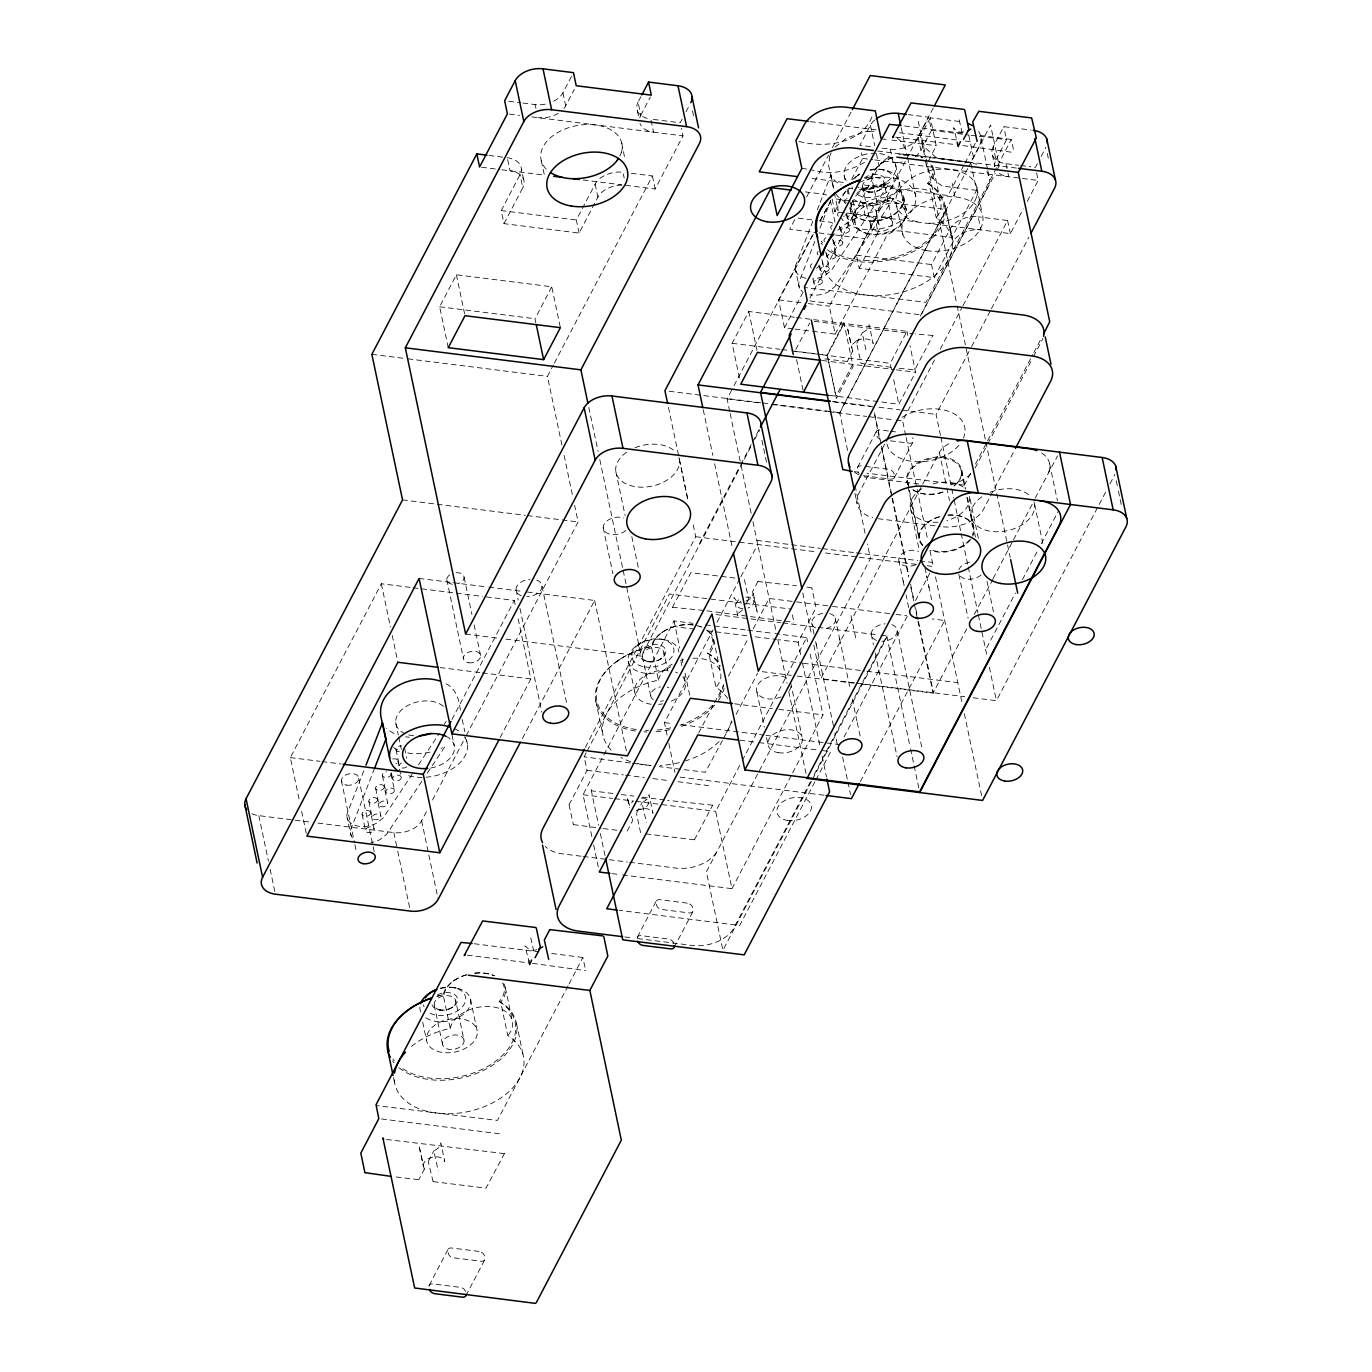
<?xml version="1.0" encoding="UTF-8"?>
<svg xmlns="http://www.w3.org/2000/svg" width="1372" height="1372" viewBox="0 0 1372 1372"><rect width="100%" height="100%" fill="white"/><g stroke="black" fill="none" stroke-linecap="round" stroke-linejoin="round"><path stroke-width="0.75" stroke-dasharray="5 3.75" d="M569.106 804.609L587.045 770.344L584.18 756.744L586.187 752.782M423.279 1165.874C423.039 1157.076 441.372 1152.874 444.768 1161.621L440.806 1142.807L439.229 1147.352L433.792 1151.022L438.217 1170.882M636.128 810.715C641.153 807.645 651.186 807.336 653.003 813.322L649.042 794.508L647.464 799.053L642.027 802.723L646.452 822.6M856.831 340.685C859.558 338.575 871.855 337.135 873.175 343.566L869.213 324.77L867.636 329.297L862.199 332.967L866.624 352.844M569.054 804.85L573.342 824.572M631.463 816.494L631.566 817.935M424.257 1169.133L419.386 1147.404M852.664 351.095L847.793 329.366M829.751 156.168L828.654 165.755L833.816 190.468M363.803 770.772L348.094 811.126A19.723 12.76 -11.9 0 0 354.01 824.898A19.723 12.76 -11.9 0 0 376.597 823.183L383.251 817.815L412.097 774.391M374.556 768.354L351.541 827.47A19.723 12.76 -11.9 0 0 352.45 837.726M812.876 221.201L796.446 263.424A19.723 12.76 -11.9 0 0 806.444 278.413M817.266 209.933L819.461 204.308M820.216 202.336L830.9 174.896A39.514 25.554 -11.9 0 0 841.019 185.049M814.865 241.3L799.893 279.785A19.723 12.76 -11.9 0 0 802.483 291.653M819.976 228.164L830.523 201.067M428.373 1161.364L433.826 1150.919M856.78 343.309L862.233 332.882M757.876 581.505L752.559 591.778L757.207 612.186M424.497 1168.858L419.009 1179.303M627.244 831.003L632.784 820.422L631.926 815.946M852.904 350.803L847.364 361.333M829.94 155.602L831.175 152.858M672.366 607.419L690.836 572.673L739.508 578.624M433.226 1181.635L486.031 1188.135L504.536 1153.372M899.26 368.313L914.815 369.84L932.943 335.334M694.506 839.698L712.754 805.09M928.518 160.97L936.201 145.706L930.319 117.803L959.731 121.508A32.877 21.266 -11.9 0 1 962.424 121.936M448.25 347.665L439.64 306.779L456.379 274.794L551.767 286.765L560.376 327.668M621.91 185.117A21.918 14.183 -11.9 0 0 597.9 197.156L579.087 233.069L503.987 223.653L501.226 210.568L520.039 174.638A21.918 14.183 -11.9 0 0 507.263 157.729M553.653 101.236A21.918 14.183 -11.9 0 0 562.932 92.764L571.541 76.3M503.987 223.653L522.801 187.724L520.039 174.638M563.978 108.422A21.918 14.183 -11.9 0 0 565.693 105.85L574.302 89.386M299.027 798.916L290.315 757.584L381.347 583.752L410.897 587.456M579.087 233.069L576.326 219.983L595.139 184.071A21.918 14.183 -11.9 0 1 622.957 172.255L624.14 177.863M639.764 117.923A21.918 14.183 -11.9 0 1 640.793 115.265L638.031 102.18L640.895 96.692M640.793 115.265L650.362 96.983M535.869 322.832L535.011 318.75L551.767 286.765M561.903 444.991L547.445 376.357L553.379 365.003M554.374 363.117L652.403 175.942L627.176 172.786M682.141 119.124L680.238 122.794L650.808 119.09L653.552 132.175A21.918 14.183 -11.9 0 1 639.969 123.549M685.983 111.818L689.807 104.495M625.718 185.34L655.147 189.027L682.999 135.879L681.421 128.402M451.954 719.477L514.294 600.439L484.762 596.734M317.875 823.063L393.815 832.581A21.918 14.183 -11.9 0 0 421.633 820.765L426.572 811.315M432.523 799.962L465.211 737.553M466.206 735.649L578.127 521.943L574.611 505.308M500.163 737.536L530.844 678.951L517.776 616.971M522.372 738.53L594.659 600.456L524.859 591.709M794.697 219.76L789.723 229.244L816.837 232.657M806.616 196.985L828.482 155.225M832.461 147.644L851.343 111.578M739.457 378.072L732.134 343.309L748.786 311.495L794.439 317.241M792.93 328.834L784.475 327.771L778.593 299.885L812.653 234.869M820.164 220.532L827.659 206.194M729.698 411.377L727.074 398.892L733.008 387.556M734.003 385.669L813.219 234.406M820.147 221.166L832.032 198.477L834.776 211.58L844.929 212.849M874.599 120.101A21.918 14.183 -11.9 0 0 870.397 125.212L859.867 145.329L874.067 147.113M834.776 211.58L845.718 190.691M851.686 179.303L862.628 158.415L861.445 152.806M784.475 327.771L803.58 291.293M809.892 298.101L879.023 166.115A21.918 14.183 -11.9 0 1 892.366 155.894M585.364 747.397L695.707 536.709L692.637 522.115M795.829 349.466L809.617 323.14M587.147 750.947L669.433 593.956L791.095 609.099M699.446 543.501L739.782 466.463M740.76 464.594L751.582 443.928M752.559 442.041L759.453 428.887M505.839 639.112L641.204 656.108L750.827 446.809M754.772 439.263L759.711 429.83M795.057 329.109L835.222 334.133L829.34 306.248L905.571 160.867M906.566 158.963L933.406 107.719M934.298 277.641L931.537 264.556L950.35 228.644A21.918 14.183 -11.9 0 1 978.167 216.827L980.929 229.913A21.918 14.183 -11.9 0 0 953.111 241.729L934.298 277.641L859.198 268.226L856.437 255.141L875.25 219.211A21.918 14.183 -11.9 0 0 862.473 202.301L852.321 201.032M882.196 148.125L890.308 149.154A21.918 14.183 -11.9 0 0 918.125 137.337L928.673 117.22L908.367 114.665M591.864 836.508L583.049 794.714L602.96 756.692M603.903 754.892L674.046 620.933L692.997 623.317M859.198 268.226L878.011 232.314L875.25 219.211M915.158 156.734A21.918 14.183 -11.9 0 0 920.886 150.423L931.417 130.306L928.673 117.22M835.222 334.133L886.158 236.876A10.959 7.083 -11.9 0 1 900.066 230.959L951.928 237.459L976.607 190.348L972.405 170.437M852.681 364.352L836.028 396.165L827.402 355.262L844.054 323.466M667.084 735.083L664.46 722.632L713.097 629.765M717.059 622.185L739.885 578.59M740.88 576.703L757.756 544.478M963.899 165.137L947.983 195.527L861.033 184.603M964.893 163.251L975.818 142.362M847.604 450.462L839.698 412.646L946.063 209.573L894.201 203.073A10.959 7.083 -11.9 0 0 880.292 208.973M971.993 168.447L970.724 162.462L978.888 146.873A32.877 21.266 -11.9 0 0 977.962 130.511M839.715 413.041L967.74 168.567M968.735 166.681L990.567 124.989L999.193 165.875L996.209 171.569M636.659 812.944L642.062 802.637M745.888 604.486L748.477 599.547M994.803 166.732A21.918 14.183 -11.9 0 1 995.986 159.838L993.225 146.753L1003.772 126.636L1031.092 130.066M995.986 159.838L1006.516 139.721L1003.772 126.636M891.508 369.445L890.222 363.323L906.961 331.338L796.429 317.481M698.657 733.025L713.543 704.591M714.538 702.704L723.473 685.64M728.429 676.173L747.294 640.158M753.245 628.788L769.126 598.466L794.508 601.656M568.094 985.816L497.436 1120.409L376.665 1105.609M569.088 983.947L582.86 957.399L585.741 970.879M996.501 167.778L925.911 302.32L805.072 287.554M997.495 165.892L1011.267 139.361L1014.148 152.841M920.286 316.143L987.514 187.758A32.877 21.266 -11.9 0 0 986.708 171.603M921.795 313.674L995.214 173.455M429.196 1285.341L448.009 1249.429M857.603 467.303L876.416 431.374M722.444 740.417L705.38 772.265L659.229 766.639M723.404 738.582L732.151 721.878M736.078 714.366L757.687 673.138M829.666 395.359L898.832 404.208L915.587 372.241L909.979 345.658M884.614 444.185L858.872 493.32A32.877 21.266 -11.9 0 0 872.695 517.621M905.709 435.49L902.639 420.93L935.31 358.538M940.266 349.088L962.046 307.482M963.041 305.596L1007.597 220.515L978.167 216.827M1037.352 163.697L1035.431 167.367L1029.137 166.578M1041.177 156.391L1045.961 147.25M637.414 937.042L656.228 901.13M846.97 213.106L917.268 221.921A41.863 27.08 -11.9 0 0 928.278 223.31L1010.358 233.6L1023.272 208.921M1027.251 201.324L1038.192 180.452L1036.615 172.975M800.716 654.598L798.092 642.165L816.066 607.693L811.881 588.022M622.494 874.942L731.962 888.679L715.67 811.349L741.274 762.489M742.218 760.671L806.685 637.586L775.094 633.624M465.897 1295.717L484.71 1259.805M894.304 477.679L913.117 441.767M940.489 435.318L936.081 414.413L970.656 348.419M971.633 346.533L990.395 310.707M991.39 308.82L1028.914 237.167M674.132 947.435L692.946 911.523M854.687 682.896L820.85 678.643L939.34 452.383A21.918 14.183 -11.9 0 1 950.607 442.967M731.962 888.679L791.695 774.648M792.639 772.83L822.977 714.898L809.754 652.215M970.553 473.426L964.516 484.916M975.492 463.993L1032.824 354.508M1033.819 352.621L1041.725 337.529M810.372 781.834L733.986 927.695A32.877 21.266 -11.9 0 1 692.26 945.428L635.322 938.277M814.145 774.631L886.758 635.956L880.532 635.185M975.098 468.075L987.103 445.145M987.96 443.516L1031.71 359.979M1033.425 356.703L1042 340.325A32.877 21.266 -11.9 0 0 1042.892 338.37M811.401 781.388L722.924 950.333L706.391 871.803L870.465 558.644L867.396 544.032M812.395 779.502L886.947 637.14M814.882 781.851L739.68 925.448L619.389 910.356M815.86 779.965L830.712 751.616L820.164 750.295M844.003 737.073L907.527 615.788M915.45 600.627L931.331 570.306M988.852 499.151L983.707 508.978A32.877 21.266 -11.9 0 1 941.981 526.711M990.567 495.875L1014.594 450.016M860.33 781.577L944.691 620.504L932 618.909M861.256 684.096L933.097 693.117L967.157 628.084M974.343 614.382L993.036 579.104M993.157 578.435L1034.711 499.511M1035.294 498.002L1057.538 455.933M986.674 647.944L1015.469 592.978M1022.414 579.704L1037.301 551.27M1041.279 543.689L1058.155 511.464M973.142 697.765L996.415 700.68L1106.021 491.382M1109.982 483.836L1114.904 474.403M930.319 117.803L920.561 136.102L924.917 157.334M871.957 116.997C860.518 145.381 821.176 148.468 795.966 140.527M672.434 607.282L704.934 610.574M932.874 335.454L915.09 334.013M504.399 1153.612L385.824 1139.395M712.703 805.21L667.598 800.339M418.443 764.856L439.229 733.591M421.89 781.217L386.698 834.176L380.113 839.51A19.723 12.76 -11.9 0 1 370.937 842.545M427.309 773.071L445.043 746.402A39.514 25.554 -11.9 0 1 441.115 748.392M757.893 581.488L796.532 585.793M835.068 147.13L846.575 138.006L865.338 131.763M847.244 361.436L823.406 358.795M616.628 661.561L620.367 659.006M881.596 163.148L882.693 162.393M661.424 632.904L662.505 632.149M453.189 981.186L454.286 980.448M639.386 643.862L637.311 645.269M880.292 189.593L881.338 188.907M660.121 659.349L661.15 658.663M451.885 1007.648L452.914 1006.945M859.764 174.021L857.277 175.667L859.575 174.124A21.369 13.823 -11.9 0 0 854.825 178.394M882.779 162.342L883.842 161.622M662.607 632.08L663.671 631.377M454.372 980.38L455.435 979.677M964.207 485.191L866.847 473.22M857.5 175.513L859.129 174.433M856.351 340.925L852.527 344.372L851.686 347.836M742.458 609.888L738.839 612.907L737.93 616.32L733.951 597.523L736.095 600.37L740.983 601.742M864.497 162.359C848.102 172.186 828.894 175.393 810.303 169.493M694.335 839.801L645.629 833.867M1011.078 139.412L977.824 135.159M582.671 957.45L551.51 953.454M418.494 1179.68L394.999 1176.833M893.103 157.266A30.681 19.843 -11.9 0 0 872.369 176.542L871.58 176.851A65.753 42.532 -11.9 0 0 865.2 178.411M701.281 627.055A30.681 19.843 -11.9 0 0 670.805 627.776A30.681 19.843 -11.9 0 0 652.197 646.298L651.391 646.589A65.753 42.532 -11.9 0 0 595.722 691.282A65.753 42.532 -11.9 0 0 637.706 731.293M466.137 974.84A30.681 19.843 -11.9 0 0 443.962 994.597L443.173 994.889A65.753 42.532 -11.9 0 0 436.793 996.449M745.939 601.159L751.616 597.952L753.314 593.682M536.709 949.698C524.91 954.226 521.394 932.514 528.82 960.434M869.162 189.13L874.959 188.067M872.609 205.491L878.406 204.428M430.053 752.13L424.257 753.177A39.514 25.554 -11.9 0 1 407.261 752.868M869.196 131.318L877.171 131.249M865.286 131.763L869.316 131.3M963.607 131.901C952.254 134.782 951.139 115.042 957.227 142.396M798.024 642.165L778.576 639.729M587.062 770.344L623.368 774.888M904.663 125.967L963.195 133.324M931.417 130.306L968.975 135.022M971.05 135.279L977.31 136.068M979.402 136.325L1006.516 139.721M810.389 121.611L876.142 129.86M899.466 132.775L956.73 139.961M965.219 141.024L973.708 142.105M895.693 137.131L954.518 144.523M962.921 145.569L1014.062 152.566M881.15 138.795L889.622 139.858M891.749 140.115L936.201 145.706M508.72 101.271L520.897 102.797M522.921 103.054L535.114 104.581A21.918 14.183 -11.9 0 0 547.445 103.62M993.225 146.753A21.918 14.183 -11.9 0 0 1006.002 163.662L1018.624 165.257M1020.717 165.515L1027.028 166.304M1016.498 168.053L906.841 154.299A21.918 14.183 -11.9 0 0 898.832 154.367M970.724 162.462L936.87 158.209L925.826 148.382L921.024 138.778M877.686 151.023L968.358 162.393A32.877 21.266 -11.9 0 1 976.572 164.383M509.441 114.099L519.594 115.368M531.77 116.894L682.999 135.879M862.628 158.415L872.764 159.684M874.804 159.941L1038.192 180.452M801.848 168.43L808.194 169.219M976.607 190.348L942.753 186.112C932.754 180.847 926.186 170.351 925.294 159.118M812.241 178.48L846.181 182.75M805.21 191.891L823.149 194.155A10.959 7.083 -11.9 0 1 826.596 195.098M488.998 155.448L503.215 157.231M836.08 198.991L850.297 200.775M481.606 167.247L499.871 169.545M501.912 169.802L545.13 175.222M583.186 180.006L621.67 184.826M798.298 218.182L817.506 220.6M819.427 220.841L829.031 222.041A10.959 7.083 -11.9 0 1 835.068 224.991M818.93 232.914L833.524 234.749M835.617 235.006L864.823 238.677M501.226 210.568L576.326 219.983M856.437 255.141L931.537 264.556M809.926 300.914L921.281 314.891M778.593 299.885L803.975 303.058M808.194 303.589L829.34 306.248M814.231 321.357L912.98 333.756M732.134 343.309L779.776 349.277M781.748 349.534L789.689 350.529M791.678 350.786L815.5 353.77M817.472 354.01L827.402 355.262M439.64 306.779L535.011 318.75M794.834 351.352L820.267 354.542M822.394 354.799L890.222 363.323M890.891 367.267L861.119 363.391L856.728 343.875M822.325 360.527L894.39 369.583M896.499 369.84L915.587 372.241M832.444 401.413L870.517 406.181M878.972 407.244L900.135 409.902M902.244 410.159L936.081 414.413M833.936 401.979L872.781 406.849M669.107 391.243L760.654 402.733M762.729 402.991L771.047 404.037M773.139 404.294L831.381 411.6M833.473 411.857L839.698 412.646M371.863 354.319L405.718 358.572M407.827 358.829L547.445 376.357M727.074 398.892L758.802 402.871M771.493 404.466L826.493 411.377M828.602 411.634L866.675 416.419M868.802 416.676L894.184 419.866M896.293 420.141L902.639 420.93M888.456 430.997L880.018 429.95A4.922 3.31 27.6 0 0 876.245 433.038L876.759 435.524A4.922 3.31 27.6 0 0 879.846 439.057M890.565 431.271L896.894 432.06M890.531 440.824L909.516 443.207A4.922 3.31 27.6 0 0 913.289 440.103L912.774 437.634M865.423 466.394L888.644 469.293A4.922 3.31 27.6 0 1 893.961 473.546L894.493 476.015A4.922 3.31 27.6 0 1 890.702 479.12L863.28 475.672M854.242 471.642L858.443 472.174M918.743 483.973L869.419 477.782A32.877 21.266 -11.9 0 1 864.068 476.736M878.046 518.685L940.146 526.471M756.881 540.397L820.353 548.354M822.463 548.629L854.19 552.607M856.317 552.865L917.662 560.565M919.772 560.839L932.463 562.434M402.545 499.905L525.236 515.306M527.345 515.563L578.127 521.943M695.707 536.709L735.238 541.666M739.405 542.197L816.975 551.921M825.447 552.985L857.174 556.963M859.284 557.221L916.393 564.389M926.975 565.727L933.32 566.516L929.822 549.949M806.993 587.096L811.778 587.902M796.635 601.914L830.472 606.167M832.581 606.424L893.927 614.124M896.053 614.399L906.618 615.719M707.026 610.849L793.891 622.322M716.167 614.553L780.668 622.648M782.743 622.905L816.031 627.09M818.106 627.347L878.44 634.927M419.095 578.435L450.822 582.414M452.949 582.671L486.786 586.924M488.895 587.182L522.749 591.435M413.006 587.731L482.652 596.46M705.637 624.895L745.631 629.92M747.74 630.177L773.002 633.35M694.541 629.182L676.653 626.918M707.146 630.76L747.054 635.768M755.457 636.831L776.466 639.455M782.229 660.618L801.265 663.019M803.375 663.276L864.72 670.977M866.847 671.251L957.793 682.656M465.64 634.07L497.367 638.066M856.797 683.17L964.688 696.702M762.232 671.68L791.352 675.333M797.183 676.07L853.487 683.136M734.552 703.802L772.453 708.569M778.764 709.358L822.977 714.898M440.103 667.564L480.2 672.606M482.309 672.863L530.844 678.951M664.46 722.632L672.915 723.696M681.387 724.759L763.878 735.1M765.988 735.375L840.024 744.653M739.971 740.228L756.847 742.355M758.956 742.612L818.055 750.038M630.314 763.021L584.198 756.83M632.372 763.278L650.963 765.61M680.066 777.135L823.903 795.194M625.461 775.146L644.377 777.512M652.78 778.576L669.587 780.685M677.991 781.731L708.655 785.607M612.975 793.479L591.949 790.855L591.16 789.826M621.379 794.542L633.984 796.12M642.388 797.166L665.489 800.082M290.315 757.584L319.865 761.288M321.974 761.563L340.959 763.947M583.049 794.714L612.512 798.418M614.622 798.676L633.572 801.059M635.682 801.317L715.67 811.349M573.359 824.589L601.142 828.294M603.234 828.551L622.048 830.918M251.882 813.699A21.918 14.183 -11.9 0 0 258.828 815.637L309.455 822M581.076 856.197L562.091 853.813A32.877 21.266 -11.9 0 1 545.233 846.387M583.186 856.454L627.467 862.01M629.577 862.268L675.967 868.099A32.877 21.266 -11.9 0 0 717.693 850.366M611.981 873.621L620.401 874.684M624.775 936.956L633.212 938.019M474.163 943.747L538.956 951.894M467.286 955.169L530.312 963.093M532.422 963.35L585.655 970.604M381.519 1118.952L500.42 1133.889M913.701 155.225L916.41 155.688M485.294 973.263L488.003 973.743M882.316 169.579L884.906 170.042M867.927 191.806L869.128 192.011A10.959 7.083 -11.9 0 0 884.134 182.768L892.4 222.024A10.959 7.083 -11.9 0 1 877.394 231.268A10.959 7.083 -11.9 0 1 875.182 219.194A10.959 7.083 -11.9 0 1 892.4 222.024M662.127 639.335L664.717 639.798M647.738 661.561A13.154 8.506 -11.9 0 0 665.763 650.448A13.154 8.506 -11.9 0 0 645.08 647.07A13.154 8.506 -11.9 0 0 647.738 661.561L648.939 661.767A10.959 7.083 -11.9 0 0 663.945 652.523L667.872 671.114M453.909 987.617L456.499 988.08M439.52 1009.843L440.721 1010.066A10.959 7.083 -11.9 0 0 455.727 1000.805L463.993 1040.062A10.959 7.083 -11.9 0 1 448.987 1049.323A10.959 7.083 -11.9 0 1 446.775 1037.249A10.959 7.083 -11.9 0 1 463.993 1040.062M881.356 169.408L883.174 169.734M867.344 191.703L868.322 191.874M661.167 639.163L663.002 639.489M647.155 661.441L648.15 661.63M452.949 987.446L454.767 987.771M438.92 1009.741L439.915 1009.912M867.687 191.737L868.716 191.943M647.515 661.493L648.544 661.698M439.28 1009.775L440.309 1009.981M433.055 1181.601L428.321 1161.913M930.971 164.966A30.681 19.843 -11.9 0 1 927.575 183.471L929.118 184.071L936.184 217.599A65.753 42.532 -11.9 0 1 910.168 289.612A65.753 42.532 -11.9 0 1 822.583 259.291M706.511 629.988A30.681 19.843 -11.9 0 1 707.403 653.226L708.93 653.809A65.753 42.532 -11.9 0 1 719.46 663.362M502.564 983.004A30.681 19.843 -11.9 0 1 499.168 1001.526L500.711 1002.109L507.777 1035.637A65.753 42.532 -11.9 0 1 481.761 1107.65A65.753 42.532 -11.9 0 1 394.176 1077.346M628.256 800.751L630.16 807.593M446.192 683.839C456.464 688.933 459.414 700.938 460.529 711.348M897.168 137.869L902.33 142.757L906.309 151.4M628.702 801.059L627.604 799.121M959.199 119.844L962.63 135.142M530.793 937.882L533.777 951.088M744.43 579.601L748.58 598.827M640.57 832.65L636.557 813.682M637.38 110.926L638.752 117.46M796.12 271.81L795.417 269.855L799.584 288.206M347.785 819.547L347.065 817.558L351.232 835.908M523.607 179.458L521.394 169.185M830.317 200.158L835.016 222.315M835.205 617.863L839.938 640.347M896.499 205.44L902.81 234.629M928.758 586.221L932.274 602.582M903.428 582.294L899.003 561.388M857.26 722.564L860.793 739.028M815.654 641.547L816.46 645.303M541.305 160.85L544.907 177.537M1047.265 153.39L1048.551 159.512M1116.242 480.697L1118.008 489.067M1118.437 491.159L1119.758 497.436M1120.204 499.545L1121.524 505.822M1006.002 163.662L1007.58 171.14M1007.974 173.009L1008.763 176.748A21.918 14.183 -11.9 0 1 998.885 173.026M1007.597 220.515L1010.358 233.6M992.419 155.036L994.837 166.475M987.531 169.048L980.671 136.548M987.874 170.763L989.315 177.571M1049.649 463.839L1057.469 501.003M968.855 135.468L974.086 160.335M1034.591 504.364L1043.423 546.245M952.168 183.436L954.981 196.831M950.35 228.644L953.111 241.729M946.063 209.573L951.928 237.459M944.896 205.371L951.859 238.419M933.783 169.699L940.849 203.228M918.262 121.268L925.774 156.923M926.22 159.015L956.73 303.744M957.159 305.836L985.456 440.086M985.902 442.178L1010.204 557.529M918.125 137.337L920.886 150.423M901.233 127.716L907.166 155.499M907.595 157.54L915.741 196.333M978.356 538.253L969.438 495.978A30.133 19.5 -11.9 0 1 946.937 520.554M987.017 581.282L993.637 612.684M961.755 470.476L965.682 489.118M967.432 497.401L973.983 528.46M903.702 197.276L906.446 210.293M971.033 516.129L975.458 537.069M961.223 470.768L964.859 488.02M966.866 497.539L973.28 528.014M895.659 164.983L905.537 212.591A25.759 16.653 -11.9 0 1 870.26 234.338A25.759 16.653 -11.9 0 1 865.046 205.954A25.759 16.653 -11.9 0 1 905.537 212.591M890.308 149.154L893.069 162.239A21.918 14.183 -11.9 0 0 905.4 161.296M940.935 437.394L953.694 498.002M954.14 500.094L960.743 531.427M961.189 533.519L967.792 564.87M968.238 566.945L977.927 612.924M978.356 615.016L987.171 656.794M989.366 667.255L996.415 700.68M870.397 125.212L874.701 145.672M876.434 153.836L879.023 166.115M939.34 452.383L946.406 485.877M946.834 487.969L949.493 500.54M958.839 574.302L968.1 618.275M906.961 331.338L907.818 335.437M837.778 230.273A65.753 42.532 -11.9 0 1 878.646 210.379L871.58 176.851A31.779 20.563 -11.9 0 1 893.704 157.18M876.056 210.945L878.817 224.03M862.645 187.055L870.911 226.311M862.473 202.301L865.235 215.387A21.918 14.183 -11.9 0 1 878.011 232.314M906.155 437.582L916.668 487.523M917.113 489.598L927.644 539.539M935.498 576.84L962.149 703.322M964.327 713.646L981.752 796.309M893.669 379.667L898.832 404.208M852.955 200.363L856.402 216.725A4.39 2.83 -11.9 0 1 850.177 220.257A4.39 2.83 -11.9 0 1 849.662 215.353A4.39 2.83 -11.9 0 1 856.402 216.725M850.657 201.941L855.03 222.658M844.072 175.016L845.375 181.138M847.09 189.319L848.822 197.499M850.074 208.613L852.818 221.612M907.509 481.606L919.532 538.63M906.738 480.68L907.612 484.813M908.041 486.888L918.966 538.647M926.58 575.811L929.084 587.748M910.459 508.446L919.377 550.721M846.936 214.306L847.81 218.405M846.164 213.295L849.611 229.656A4.39 2.83 -11.9 0 1 843.403 233.189A4.39 2.83 -11.9 0 1 842.888 228.284A4.39 2.83 -11.9 0 1 849.611 229.656M830.9 174.896L834.348 191.257M834.245 192.474L838.035 210.499A39.514 25.554 -11.9 0 1 849.834 188.033M840.161 227.238L841.019 231.319M842.837 242.587A4.39 2.83 -11.9 0 0 836.097 241.215A4.39 2.83 -11.9 0 0 836.611 246.103A4.39 2.83 -11.9 0 0 842.837 242.587L839.39 226.226A4.39 2.83 -11.9 0 1 838.618 228.164M874.496 412.783L881.098 444.134M881.527 446.226L892.109 496.372M892.537 498.465L908.83 575.777M910.596 584.129L914.112 600.85M915.879 609.202L918.074 619.647M918.52 621.739L933.492 692.791M874.53 415.15L879.778 440.035M881.527 448.335L891.577 496.047M892.006 498.122L908.624 576.96M910.802 587.319L913.872 601.845M914.301 603.92L933.097 693.117M833.37 240.169L834.227 244.25M832.598 239.157L836.045 255.518A4.39 2.83 -11.9 0 1 829.82 259.034A4.39 2.83 -11.9 0 1 829.305 254.146A4.39 2.83 -11.9 0 1 836.045 255.518M903.102 580.768L905.297 591.16M908.693 607.556L906.052 594.899M847.725 329.023L851.755 348.179M826.596 253.1L827.453 257.181M825.807 252.088L829.254 268.432A4.39 2.83 -11.9 0 1 823.046 271.965A4.39 2.83 -11.9 0 1 822.531 267.06A4.39 2.83 -11.9 0 1 829.254 268.432M821.897 259.48L823.183 265.551M897.202 630.76L922.173 749.232M819.804 266.014L820.662 270.113M819.033 265.002L822.48 281.363A4.39 2.83 -11.9 0 1 816.254 284.896A4.39 2.83 -11.9 0 1 815.74 279.991A4.39 2.83 -11.9 0 1 822.48 281.363M813.013 278.945L813.888 283.044M855.082 485.637L865.149 533.657M886.758 635.956L910.082 746.951M910.545 748.769L919.189 789.792M854.91 493.285L857.106 503.644M871.237 634.258L873.432 644.651M875.182 652.969L897.082 756.881M850.983 615.634L856.162 640.158M796.566 359.533L803.46 392.238M839.613 638.803L850.211 689.07M852.286 698.983L857.586 724.107M748.786 311.495L756.967 350.357M842.648 757.121L847.467 779.948M847.913 782.023L850.537 794.491M814.042 634.07L811.727 622.819M816.134 643.76L833.679 726.971M837.194 744.001L834.948 733.145M802.792 592.978L811.589 634.773M813.802 645.217L820.85 678.643M806.685 637.586L807.559 641.753M692.483 110.858L693.786 116.98M761.923 440.309L763.244 446.586M763.69 448.678L766.777 463.342M792.347 614.913L793.959 622.596M802.448 662.899L819.942 745.836M822.12 756.195L826.493 776.929M790.666 682.776L802.037 736.747M730.144 413.469L740.657 463.41M741.103 465.485L751.187 513.351M752.936 521.669L775.626 629.268M777.821 639.729L787.014 683.359M788.763 691.625L806.17 774.271M753.245 593.373L757.275 612.495M703.27 409.816L712.874 455.453M714.623 463.753L732.116 546.725M652.403 175.942L655.147 189.027M756.898 691.934L764.341 727.229M766.519 737.604L768.269 745.922M668.456 407.398L688.247 501.26M679.38 459.792L688.212 501.672M713.612 639.455L720.677 672.983M727.64 698.468A65.753 42.532 -11.9 0 0 715.995 687.355L708.93 653.809A31.779 20.563 -11.9 0 0 707.06 629.92M595.139 184.071L597.9 197.156M562.932 92.764L565.693 105.85M674.046 620.933L679.775 648.098M681.987 658.56L682.862 662.727M685.057 673.189L690.356 698.262M680.992 661.613L681.867 665.763M684.045 676.122L685.348 682.33M631.806 536.692L638.426 568.111M615.839 471.556L625.1 515.529M611.26 750.192A65.753 42.532 -11.9 0 1 658.457 680.135L651.391 646.589A31.779 20.563 -11.9 0 1 693.375 624.98M535.114 104.581L535.903 108.319M668.833 743.384L674.955 772.453M642.456 656.811L650.74 696.067M588.811 407.45L598.055 451.337M599.821 459.689L622.717 568.351M623.162 570.443L641.204 656.108M603.2 527.637L612.907 573.702M628.29 661.338L634.842 692.414M507.657 159.598L510.024 170.814A21.918 14.183 -11.9 0 1 522.801 187.724M564.098 455.384L572.861 496.99M594.659 600.456L626.541 751.719M627.536 798.778L629.371 807.491M595.774 700.938L602.994 735.306M591.178 789.963L598.604 825.207M600.353 833.49L605.155 856.3M542.009 586.187L566.962 704.642M593.613 844.878L599.341 872.043M456.379 274.794L465.005 315.697M516.026 589.686L518.222 600.078M519.971 608.396L541.871 712.308M514.294 600.439L515.169 604.572M464.113 577.338L471.951 614.536M474.129 624.86L480.663 655.867M446.792 579.67L463.342 658.2M462.244 719.528L464.816 731.773M466.531 739.954L467.389 744.036M516.489 1023.409L523.452 1056.457M452.057 735.169L454.201 745.39M505.376 987.737L512.442 1021.265M470.579 999.553L477.13 1030.629A25.759 16.653 -11.9 0 1 441.853 1052.375A25.759 16.653 -11.9 0 1 436.639 1023.992A25.759 16.653 -11.9 0 1 477.13 1030.629M381.347 583.752L390.488 627.141M392.238 635.408L397.897 662.282M421.633 820.765L438.183 899.277M404.603 748.066L406.764 758.287M395.719 722.701L398.309 734.963M398.738 737.021L401.327 749.284M396.011 749.729L399.458 766.091M397.811 760.997L399.115 767.12M399.544 769.178L401.259 777.358A4.39 2.83 -11.9 0 1 395.05 780.874A4.39 2.83 -11.9 0 1 394.536 775.969A4.39 2.83 -11.9 0 1 401.259 777.358M411.48 1046.476A65.753 42.532 -11.9 0 1 450.239 1028.417L443.173 994.889A31.779 20.563 -11.9 0 1 466.789 974.772M391.38 772.882L392.666 779.022M391.037 773.928L394.484 790.272A4.39 2.83 -11.9 0 1 388.259 793.805A4.39 2.83 -11.9 0 1 387.744 788.9A4.39 2.83 -11.9 0 1 394.484 790.272M434.238 1005.093L442.504 1044.349M382.428 775.592L385.875 791.953M384.246 786.842A4.39 2.83 -11.9 0 1 378.02 790.375A4.39 2.83 -11.9 0 1 377.506 785.47A4.39 2.83 -11.9 0 1 384.246 786.842L387.693 803.203A4.39 2.83 -11.9 0 1 381.467 806.736A4.39 2.83 -11.9 0 1 380.953 801.831A4.39 2.83 -11.9 0 1 387.693 803.203M393.815 832.581L397.297 849.114M397.726 851.172L410.348 911.094M375.654 788.523L379.101 804.884M377.471 799.773A4.39 2.83 -11.9 0 1 371.246 803.306A4.39 2.83 -11.9 0 1 370.732 798.401A4.39 2.83 -11.9 0 1 377.471 799.773L380.919 816.134A4.39 2.83 -11.9 0 1 374.693 819.667A4.39 2.83 -11.9 0 1 374.179 814.762A4.39 2.83 -11.9 0 1 380.919 816.134M422.679 1022.054L426.623 1040.696M368.862 801.454L372.309 817.798M370.68 812.704A4.39 2.83 -11.9 0 1 364.455 816.237A4.39 2.83 -11.9 0 1 363.94 811.332A4.39 2.83 -11.9 0 1 370.68 812.704L374.127 829.065A4.39 2.83 -11.9 0 1 367.902 832.581A4.39 2.83 -11.9 0 1 367.387 827.693A4.39 2.83 -11.9 0 1 374.127 829.065M358.744 778.284L374.848 854.739M362.088 814.368L365.535 830.729M419.3 1147.061L423.348 1166.217M341.422 780.617L354.49 842.614M354.919 844.672L356.669 852.938M393.49 1077.534L394.776 1083.588M301.634 811.315L306.419 834.039M258.828 815.637L268.415 861.102M270.147 869.368L275.378 894.167M924.985 568.025L926.906 577.355M976.915 187.655L982.146 213.346M621.722 143.065L624.929 158.878M926.597 164.777L927.06 167.384M791.044 686.154A17.527 11.336 -11.9 0 1 786.671 693.477M781.011 696.925A17.527 11.336 -11.9 0 1 758.304 694.369A17.527 11.336 -11.9 0 1 765.49 678.265A17.527 11.336 -11.9 0 1 788.694 679.706M1034.094 502.255A32.328 20.906 -11.9 0 1 1014.285 528.632A32.328 20.906 -11.9 0 1 975.321 524.327A32.328 20.906 -11.9 0 1 982.249 496.527M990.207 492.308A32.328 20.906 -11.9 0 1 1030.749 496.63M981.049 575.057A13.154 8.506 -11.9 0 1 959.079 574.714M958.839 569.723A13.154 8.506 -11.9 0 1 972.371 561.748M891.903 624.654A13.154 8.506 -11.9 0 1 896.173 634.447A13.154 8.506 -11.9 0 1 881.99 641.273M876.537 640.381A13.154 8.506 -11.9 0 1 872.043 630.983A13.154 8.506 -11.9 0 1 885.214 623.814M972.542 204.822A41.04 26.548 -11.9 0 1 928.295 223.224M917.319 221.87A41.109 26.582 -11.9 0 1 896.088 197.619A40.251 26.034 -11.9 0 1 902.57 185.392A41.194 26.651 -11.9 0 1 950.504 169.528A41.143 26.617 -11.9 0 1 976.641 197.054M976.504 197.054A40.234 26.017 -11.9 0 1 972.439 204.805M678.9 457.682A32.328 20.906 -11.9 0 1 659.075 484.059A32.328 20.906 -11.9 0 1 620.127 479.754A32.328 20.906 -11.9 0 1 627.038 451.954M635.013 447.735A32.328 20.906 -11.9 0 1 675.538 452.057M625.838 530.484A13.154 8.506 -11.9 0 1 607.813 533.485A13.154 8.506 -11.9 0 1 605.961 521.789A13.154 8.506 -11.9 0 1 623.866 518.016M536.709 580.082A13.154 8.506 -11.9 0 1 540.962 589.874A13.154 8.506 -11.9 0 1 526.797 596.7M521.326 595.808A13.154 8.506 -11.9 0 1 516.832 586.41A13.154 8.506 -11.9 0 1 530.004 579.241M456.121 572.707A8.764 5.677 -11.9 0 1 464.045 576.755A8.764 5.677 -11.9 0 1 458.231 583.615M452.451 584.249A8.764 5.677 -11.9 0 1 446.878 580.339A8.764 5.677 -11.9 0 1 450.308 574.508M558.267 113.293A21.918 14.183 -11.9 0 1 537.858 117.666M621.43 152.481A41.143 26.617 -11.9 0 0 595.362 124.989A41.194 26.651 -11.9 0 0 547.274 140.784A40.251 26.034 -11.9 0 0 540.962 153.047A41.109 26.582 -11.9 0 0 546.879 169.734M621.293 152.481A40.234 26.017 -11.9 0 1 619.818 156.116M647.241 118.386A21.918 14.183 -11.9 0 1 638.031 102.18M855.596 196.11A26.308 17.013 -11.9 0 1 899.037 191.754A26.308 17.013 -11.9 0 1 880.498 220.052A26.308 17.013 -11.9 0 1 851.858 201.821M859.318 182.425A39.514 25.554 -11.9 0 1 912.157 188.101A39.514 25.554 -11.9 0 1 892.692 225.18A39.514 25.554 -11.9 0 1 840.83 217.651M835.84 193.932A39.514 25.554 -11.9 0 0 893.395 198.7L835.051 286.491L828.396 291.842A19.723 12.76 -11.9 0 1 809.892 294.774M846.147 180.418A26.308 17.013 -11.9 0 1 867.104 153.938A26.308 17.013 -11.9 0 1 895.522 170.814A26.308 17.013 -11.9 0 1 857.929 187.415M859.507 189.61A39.514 25.554 -11.9 0 0 889.948 182.339L831.604 270.13L824.949 275.48A19.723 12.76 -11.9 0 1 812.618 278.825M852.166 188.821A39.514 25.554 -11.9 0 1 848.702 188.05M818.878 265.997A4.39 2.83 -11.9 0 1 816.597 268.089M811.298 267.9A4.39 2.83 -11.9 0 1 813.167 263.235M831.655 229.124A4.39 2.83 -11.9 0 1 831.158 226.191A4.39 2.83 -11.9 0 1 834.948 224.082M846.027 214.289A4.39 2.83 -11.9 0 1 845.392 215.233M844.363 216.056A4.39 2.83 -11.9 0 1 843.729 216.364M838.446 216.193A4.39 2.83 -11.9 0 1 840.299 211.528M852.938 200.861A4.39 2.83 -11.9 0 1 850.52 203.45M845.718 203.553A4.39 2.83 -11.9 0 1 845.306 199.643M846.421 198.889A4.39 2.83 -11.9 0 1 847.09 198.597M818.089 254.969A4.39 2.83 -11.9 0 1 818.175 251.368M824.469 241.695A4.39 2.83 -11.9 0 1 826.733 237.373M446.003 736.267A26.308 17.013 -11.9 0 1 452.88 754.188A26.308 17.013 -11.9 0 1 429.213 768.251M464.594 736.884A39.514 25.554 -11.9 0 1 453.412 768.063A39.514 25.554 -11.9 0 1 407.158 775.334M454.544 728.703A39.514 25.554 -11.9 0 1 458.591 731.002M397.52 749.815A39.514 25.554 -11.9 0 1 393.49 747.517M445.986 721.466A26.308 17.013 -11.9 0 1 444.116 724.33M413.641 735.752A26.308 17.013 -11.9 0 1 401.704 709.77A26.308 17.013 -11.9 0 1 444.528 707.489M406.815 766.794A4.39 2.83 -11.9 0 1 400.315 767.325A4.39 2.83 -11.9 0 1 401.516 762.935M390.917 773.448A4.39 2.83 -11.9 0 1 387.436 777.375A4.39 2.83 -11.9 0 1 382.411 775.437A4.39 2.83 -11.9 0 1 386.595 771.784M392.649 758.99A4.39 2.83 -11.9 0 1 397.468 760.088A4.39 2.83 -11.9 0 1 396.011 763.741M399.303 751.702A4.39 2.83 -11.9 0 1 396.114 748.512A4.39 2.83 -11.9 0 1 401.619 745.888M409.268 737.21A39.514 25.554 -11.9 0 1 405.598 736.815M394.073 733.454A39.514 25.554 -11.9 0 1 386.664 728.412M641.256 798.024A8.764 5.677 -11.9 0 1 648.03 804.609A8.764 5.677 -11.9 0 1 636.042 809.497M631.652 802.843A8.764 5.677 -11.9 0 1 632.801 801.299M745.819 597.112A8.764 5.677 -11.9 0 1 753.743 601.159A8.764 5.677 -11.9 0 1 747.929 608.019M742.887 608.739A8.764 5.677 -11.9 0 1 736.575 604.726A8.764 5.677 -11.9 0 1 740.743 598.501M731.465 720.832A65.753 42.532 -11.9 0 1 724.262 735.615M719.065 741.549A65.753 42.532 -11.9 0 1 685.486 760.894M679.277 762.626A65.753 42.532 -11.9 0 1 660.241 765.387M650.843 765.37A65.753 42.532 -11.9 0 1 636.076 763.244M630.657 761.683A65.753 42.532 -11.9 0 1 620.899 757.43M692.894 658.251A31.779 20.563 -11.9 0 1 715.995 687.355M658.457 680.135A31.779 20.563 -11.9 0 1 672.177 664.099M680.581 660.464A31.779 20.563 -11.9 0 1 683.616 659.623M724.21 688.041A65.753 42.532 -11.9 0 1 717.985 700.989M714.726 705.105A65.753 42.532 -11.9 0 1 679.14 727.126M669.656 729.681A65.753 42.532 -11.9 0 1 653.466 731.842M647.052 731.945A65.753 42.532 -11.9 0 1 643.897 731.842M698.948 626.112A31.779 20.563 -11.9 0 1 701.521 626.97M723.576 684.354A64.656 41.829 -11.9 0 1 717.385 699.188M712.548 705.225A64.656 41.829 -11.9 0 1 679.998 725.222M670.754 727.846A64.656 41.829 -11.9 0 1 654.924 730.213M648.613 730.418A64.656 41.829 -11.9 0 1 645.509 730.367M636.419 729.561A64.656 41.829 -11.9 0 1 596.769 689.602A64.656 41.829 -11.9 0 1 652.197 646.298M707.403 653.226A64.656 41.829 -11.9 0 1 720.334 666.055M682.81 677.031A25.759 16.653 -11.9 0 1 668.661 702.224M662.487 703.887A25.759 16.653 -11.9 0 1 658.68 704.385M651.254 704.265A25.759 16.653 -11.9 0 1 636.248 684.388A25.759 16.653 -11.9 0 1 668.936 670.496M675.573 672.126A25.759 16.653 -11.9 0 1 677.511 672.983M670.737 666.655A25.759 16.653 -11.9 0 1 631.446 667.307A25.759 16.653 -11.9 0 1 646.195 641.033A25.759 16.653 -11.9 0 1 678.917 652.077M673.789 943.301A4.922 3.31 27.6 0 0 668.456 939.048L641.033 935.618A4.922 3.31 27.6 0 0 637.191 938.174M648.939 661.767A10.959 7.083 -11.9 0 1 646.727 649.693A10.959 7.083 -11.9 0 1 663.945 652.523M663.568 700.715A10.959 7.083 -11.9 0 1 660.344 701.195M653.329 699.617A10.959 7.083 -11.9 0 1 651.426 692.466A10.959 7.083 -11.9 0 1 660.464 686.892M667.169 687.132A10.959 7.083 -11.9 0 1 668.884 687.801M902.073 417.311A39.805 25.742 -11.9 0 1 948.052 411.137A39.805 25.742 -11.9 0 1 963.504 437.994M958.908 445.317A39.805 25.742 -11.9 0 1 916.17 461.729A39.805 25.742 -11.9 0 1 886.552 441.956M450.239 1028.417A31.779 20.563 -11.9 0 1 492.222 1006.808A31.779 20.563 -11.9 0 1 507.777 1035.637M399.029 1067.742A65.753 42.532 -11.9 0 0 492.359 1065.392A65.753 42.532 -11.9 0 0 500.711 1002.109A31.779 20.563 -11.9 0 0 503.455 982.987M394.021 1062.82A65.753 42.532 -11.9 0 1 392.649 1061.036M474.489 973.263A31.779 20.563 -11.9 0 1 494.503 975.766M499.168 1001.526A64.656 41.829 -11.9 0 1 492.531 1063.437A64.656 41.829 -11.9 0 1 400.778 1067.227M394.21 1060.813A64.656 41.829 -11.9 0 1 392.924 1059.047M437.702 996.072A64.656 41.829 -11.9 0 1 443.962 994.597M475.055 973.074A30.681 19.843 -11.9 0 1 494.212 975.835M440.429 988.612A25.759 16.653 -11.9 0 1 469.207 995.901A25.759 16.653 -11.9 0 1 457.716 1017.818A25.759 16.653 -11.9 0 1 425.337 1017.424M420.792 1012.004A25.759 16.653 -11.9 0 1 419.901 1007.117M440.566 988.063A21.369 13.823 -11.9 0 1 464.456 994.117A21.369 13.823 -11.9 0 1 454.921 1012.296A21.369 13.823 -11.9 0 1 428.047 1011.97M424.034 1006.825A21.369 13.823 -11.9 0 1 423.571 1004.818M437.376 995.043A13.154 8.506 -11.9 0 1 456.121 995.918A13.154 8.506 -11.9 0 1 449.399 1008.746A13.154 8.506 -11.9 0 1 432.111 1005.11M465.52 1291.412A4.922 3.31 27.6 0 0 460.22 1287.348L432.797 1283.9A4.922 3.31 27.6 0 0 428.956 1286.301M440.721 1010.066A10.959 7.083 -11.9 0 1 438.491 997.976A10.959 7.083 -11.9 0 1 455.727 1000.805M947.726 515.1A27.989 18.11 -11.9 0 1 972.611 536.366A27.989 18.11 -11.9 0 1 930.49 550.446M922.567 545.644A27.989 18.11 -11.9 0 1 939.889 516.541M908.847 485.877A27.989 18.11 -11.9 0 1 920.166 461.507A27.989 18.11 -11.9 0 1 956.027 461.661A27.989 18.11 -11.9 0 1 953.952 486.065M942.53 492.068A27.989 18.11 -11.9 0 1 913.117 489.924M859.009 474.866A32.877 21.266 -11.9 0 1 854.602 472.191M970.81 473.872A32.877 21.266 -11.9 0 1 948.601 485.156M908.744 485.036A27.406 17.716 -11.9 0 1 922.258 461.592A27.406 17.716 -11.9 0 1 956.678 463.342A27.406 17.716 -11.9 0 1 952.58 487.266M943.061 492.136A27.406 17.716 -11.9 0 1 912.62 489.478M948.567 515.186A27.406 17.716 -11.9 0 1 972.474 535.011M969.524 539.882A27.406 17.716 -11.9 0 1 932.325 550.343M922.962 545.096A27.406 17.716 -11.9 0 1 940.609 516.507M1041.708 453.017A32.877 21.266 -11.9 0 1 1047.831 474.026M938.019 522.149A30.133 19.5 -11.9 0 1 911.437 511.293A30.133 19.5 -11.9 0 1 922.07 488.586M932.977 483.87A30.133 19.5 -11.9 0 1 965.442 488.947M915.587 564.818A12.056 7.803 -11.9 0 1 900.564 563.686A12.056 7.803 -11.9 0 1 902.913 553.139A12.056 7.803 -11.9 0 1 918.571 551.407M856.677 193.452A27.406 17.716 -11.9 0 1 900.083 190.914A27.406 17.716 -11.9 0 1 883.259 219.623A27.406 17.716 -11.9 0 1 849.885 205.028M829.7 613.593A12.056 7.803 -11.9 0 1 835.154 621.688A12.056 7.803 -11.9 0 1 824.04 628.959M815.723 627.964A12.056 7.803 -11.9 0 1 812.43 619.784A12.056 7.803 -11.9 0 1 823.217 613.267M878.646 210.379A31.779 20.563 -11.9 0 1 920.629 188.77A31.779 20.563 -11.9 0 1 936.184 217.599M827.453 249.704A65.753 42.532 -11.9 0 0 920.766 247.354A65.753 42.532 -11.9 0 0 929.118 184.071A31.779 20.563 -11.9 0 0 931.862 164.949M822.428 244.765A65.753 42.532 -11.9 0 1 821.056 242.998M904.457 155.053A31.779 20.563 -11.9 0 1 922.91 157.729M927.575 183.471A64.656 41.829 -11.9 0 1 920.938 245.382A64.656 41.829 -11.9 0 1 829.185 249.172M822.634 242.775A64.656 41.829 -11.9 0 1 821.331 241.009M866.109 178.034A64.656 41.829 -11.9 0 1 872.369 176.542M903.462 155.036A30.681 19.843 -11.9 0 1 922.619 157.797M870.088 170.282A25.759 16.653 -11.9 0 1 897.357 189.953A25.759 16.653 -11.9 0 1 853.744 199.386M849.199 193.966A25.759 16.653 -11.9 0 1 848.376 188.238M852.441 179.869A25.759 16.653 -11.9 0 1 859.524 174.261M870.02 169.785A21.369 13.823 -11.9 0 1 892.64 186.095A21.369 13.823 -11.9 0 1 856.454 193.932M852.441 188.787A21.369 13.823 -11.9 0 1 851.978 186.764M864.257 177.983A13.154 8.506 -11.9 0 1 883.637 177.005A13.154 8.506 -11.9 0 1 879.178 190.125A13.154 8.506 -11.9 0 1 860.93 187.827M861.204 465.863A4.922 3.31 27.6 0 0 857.431 468.95L857.946 471.436A4.922 3.31 27.6 0 0 859.146 473.563M869.128 192.011A10.959 7.083 -11.9 0 1 866.898 179.938A10.959 7.083 -11.9 0 1 884.134 182.768M843.917 322.849L827.162 354.816L836.388 398.532L853.127 366.564L843.917 322.849M687.269 903.136L659.846 899.689A4.922 3.31 27.6 0 0 656.056 902.793L656.588 905.263A4.922 3.31 27.6 0 0 661.904 909.516L689.327 912.946A4.922 3.31 27.6 0 0 693.117 909.859L692.586 907.372A4.922 3.31 27.6 0 0 687.269 903.136M479.034 1251.436L451.611 1247.988A4.922 3.31 27.6 0 0 447.838 1251.075L448.352 1253.562A4.922 3.31 27.6 0 0 453.686 1257.798L481.109 1261.245A4.922 3.31 27.6 0 0 484.882 1258.141L484.367 1255.672A4.922 3.31 27.6 0 0 479.034 1251.436M883.739 169.836L881.836 169.528L883.739 169.836M663.568 639.592L661.664 639.283L663.568 639.592M455.333 987.874L453.429 987.566L455.333 987.874M778.387 752.713A17.527 11.336 -11.9 0 0 802.346 737.862A17.527 11.336 -11.9 0 0 774.734 733.42A17.527 11.336 -11.9 0 0 778.387 752.713M787.391 820.422A17.527 11.336 -11.9 0 0 811.332 805.57A17.527 11.336 -11.9 0 0 783.721 801.128A17.527 11.336 -11.9 0 0 787.391 820.422M926.494 250.613A41.04 26.548 -11.9 0 0 982.729 215.97A41.04 26.548 -11.9 0 0 918.211 205.371A41.04 26.548 -11.9 0 0 926.494 250.613M468.624 662.727A8.764 5.677 -11.9 0 0 480.594 655.302A8.764 5.677 -11.9 0 0 466.789 653.072A8.764 5.677 -11.9 0 0 468.624 662.727M346.704 785.144A8.764 5.677 -11.9 0 0 358.675 777.718A8.764 5.677 -11.9 0 0 344.869 775.506A8.764 5.677 -11.9 0 0 346.704 785.144M644.548 666.895A21.369 13.823 -11.9 0 0 673.823 648.836A21.369 13.823 -11.9 0 0 640.21 643.331A21.369 13.823 -11.9 0 0 644.548 666.895M866.915 233.326A27.406 17.716 -11.9 0 0 906.669 212.077A27.406 17.716 -11.9 0 0 865.303 202.456A27.406 17.716 -11.9 0 0 866.915 233.326"/><path stroke-width="1.5" d="M364.866 1172.528L360.819 1153.132L378.809 1118.626L376.031 1104.752L461.043 942.41L472.071 943.49M789.346 334.734L807.216 300.588L804.438 286.714L889.45 124.372L900.478 125.452M829.563 791.798L826.922 779.004M549.76 929.667L544.324 940.06L548.731 959.525M829.511 792.004L744.156 954.861L623.06 939.871M535.08 957.707L540.294 947.709M365.998 765.13L382.548 722.598L385.995 738.959L374.556 768.354M968.683 129.723L963.521 139.327M1036.237 137.543L1031.658 117.958L978.836 111.304L972.748 121.868L977.138 141.488M439.606 680.975C416.282 673.086 376.923 686.892 380.816 716.115L389.682 758.202M486.974 155.19L476.821 153.904L371.863 354.319L402.545 499.905L246.051 798.727A21.918 14.183 -11.9 0 0 246.686 809.634M690.768 102.677A21.918 14.183 -11.9 0 0 677.991 85.767L648.562 82.063L651.323 95.148L576.223 85.733L573.462 72.647L543.02 68.823A21.918 14.183 -11.9 0 0 515.203 80.639L504.656 100.756L507.417 113.842L479.583 166.99L476.821 153.904M760.74 427.172A21.918 14.183 -11.9 0 0 746.934 412.921L611.963 395.994A21.918 14.183 -11.9 0 0 584.146 407.81L465.64 634.07L405.323 347.802L523.812 121.542A21.918 14.183 -11.9 0 1 551.63 109.726L686.617 126.653A21.918 14.183 -11.9 0 1 699.377 143.563L580.888 369.84L587.936 403.282M641.856 94.874L648.562 82.063M520.382 742.303L438.183 899.277A21.918 14.183 -11.9 0 1 410.348 911.094L275.378 894.167A21.918 14.183 -11.9 0 1 262.601 877.257L419.095 578.435L451.851 733.831L627.416 755.869L770.738 482.189A21.918 14.183 -11.9 0 0 757.961 465.262L746.934 412.921M543.638 359.635L560.376 327.668L465.005 315.697L448.25 347.665L543.638 359.635L536.315 324.872M437.994 667.307L397.897 662.282L306.865 836.114L439.812 852.784L423.262 774.271L450.976 721.363M451.851 733.831L595.174 460.152A21.918 14.183 -11.9 0 1 622.991 448.335L757.961 465.262M791.25 190.142L771.304 187.638L664.94 390.711L667.581 403.231M439.812 852.784L499.185 739.422M702.824 407.741L698.022 384.915L812.756 165.841A32.877 21.266 -11.9 0 1 854.482 148.107L873.467 150.491M852.338 109.691L870.225 75.529L945.325 84.944L934.401 105.833M801.917 588.794L760.517 392.375L791.13 333.928M803.975 309.42L805.947 305.647M584.438 749.198L542.935 828.431A32.877 21.266 -11.9 0 0 542.54 842.7M760.431 427.018L780.119 389.442M803.46 392.238L820.199 360.27M1043.698 333.739L1049.734 321.768L1018.264 172.409L1036.152 138.263M886.329 440.909L925.791 365.552A32.877 21.266 -11.9 0 1 967.517 347.836L1031.452 355.863A32.877 21.266 -11.9 0 1 1050.609 381.227L1015.452 448.37M1039.65 500.694A32.877 21.266 -11.9 0 1 1058.807 526.059L919.617 791.833L744.859 769.915L884.048 504.124A32.877 21.266 -11.9 0 1 925.774 486.408L1113.172 509.835A21.918 14.183 -11.9 0 1 1125.949 526.762L982.609 800.442L807.045 778.404L950.367 504.725A21.918 14.183 -11.9 0 1 978.185 492.908L967.157 440.566A21.918 14.183 -11.9 0 0 957.004 440.995M1030.887 233.394L1054.588 188.136A21.918 14.183 -11.9 0 0 1041.811 171.226L1034.917 138.521M536.212 1302.8L621.327 1140.132L589.857 990.447L607.83 956.061L603.869 936.767M859.352 783.481L851.412 798.641L826.03 795.451M919.703 792.536L1070.537 504.502L1059.51 452.143M535.663 927.489L482.652 920.938L464.199 955.581L465.194 954.912M531.633 960.023L529.695 964.619L528.82 960.434M960.349 141.693L958.102 146.581L957.227 142.396M549.812 929.616L602.943 935.91M542.763 946.817L538.682 949.132M970.827 129.071L968.015 130.717M893.601 136.874L892.606 137.543L911.059 102.9L963.916 109.4M535.423 1303.383L414.653 1287.999L382.925 1138.108M1018.196 172.409L896.842 157.163M589.788 990.447L468.246 975.183M876.125 118.901A21.918 14.183 -11.9 0 1 898.214 113.396L906.343 114.408M808.262 121.336L787.065 118.678L759.231 171.826L797.406 176.628M1018.607 168.327L1041.811 171.226M553.602 176.285L562.074 177.348A41.863 27.08 -11.9 0 0 573.067 178.737L579.138 179.492M820.919 360.373L757.413 352.398L740.743 384.194L828.894 395.428M405.323 347.802L580.888 369.84M760.517 392.375L830.317 401.139M698.022 384.915L830.06 401.499M967.157 440.566L1102.145 457.493A21.918 14.183 -11.9 0 1 1116.208 470.356M852.149 471.368L842.837 469.567L811.332 320.07M732.459 703.544L690.356 698.262L599.341 872.043L609.871 873.364M737.862 739.971L697.765 734.946L606.733 908.779L617.28 910.099M343.069 764.204L423.262 774.271M622.665 936.682L578.384 931.125A32.877 21.266 -11.9 0 1 559.227 905.76L711.999 614.039L744.859 769.915M390.814 1176.319L364.952 1172.666M383.731 1139.137L382.942 1138.246M793.273 354.473L789.243 335.454M964.739 110.103L968.769 129.174M536.332 928.141L540.362 947.212M1046.785 138.966L1055.394 179.869M1115.728 466.137L1126.755 518.479M1102.145 457.493L1113.172 509.835M1045.241 336.946L1050.986 364.215M1010.649 559.639L1017.715 593.201M898.214 113.396L900.804 125.658M881.15 138.795L875.285 110.909L845.872 107.205A32.877 21.266 -11.9 0 0 804.129 124.938L795.966 140.527L801.848 168.43L777.169 215.541L771.304 187.638M815.946 231.182L821.056 255.449M848.479 462.741L854.207 489.873M692.105 97.206L698.571 127.888M761.048 424.377L772.093 476.719M677.991 85.767L686.617 126.653M733.42 552.95L758.339 671.182L873.072 452.108A32.877 21.266 -11.9 0 1 914.815 434.375L1028.674 448.661A32.877 21.266 -11.9 0 1 1036.906 450.651M543.02 68.823L551.63 109.726M611.963 395.994L622.991 448.335M515.203 80.639L523.812 121.542M584.146 407.81L595.174 460.152M605.601 858.375L622.631 939.22M542.489 845.066L556.072 909.516M387.539 1049.237L393.061 1075.511M246.051 798.727L262.601 877.257M244.713 804.198L257.13 863.091M1033.202 130.34A21.918 14.183 -11.9 0 1 1047.248 143.203M617.331 160.25A41.04 26.548 -11.9 0 1 573.102 178.652M562.108 177.297A41.109 26.582 -11.9 0 1 550.584 172.58M618.429 158.517A40.234 26.017 -11.9 0 1 617.246 160.232M427.755 768.423A26.308 17.013 -11.9 0 1 404.448 747.568A26.308 17.013 -11.9 0 1 446.003 736.267M430.945 733.368A26.308 17.013 -11.9 0 1 419.386 735.838M398.48 771.236A39.514 25.554 -11.9 0 1 399.458 737.364A39.514 25.554 -11.9 0 1 449.93 726.903M674.338 945.943A4.922 3.31 27.6 0 1 670.531 948.875L643.091 945.428A4.922 3.31 27.6 0 1 637.774 941.192M390.317 1057.298A65.753 42.532 -11.9 0 1 430.568 998.422M394.553 1073.076A65.753 42.532 -11.9 0 1 405.512 1052.135M389.236 1051.432A64.656 41.829 -11.9 0 1 431.58 997.941M420.552 1003.721A25.759 16.653 -11.9 0 1 436.759 989.727M425.44 997.787A21.369 13.823 -11.9 0 1 436.553 989.349M466.137 1294.413A4.922 3.31 27.6 0 1 462.295 1297.157L434.873 1293.71A4.922 3.31 27.6 0 1 429.539 1289.474M1043.543 336.346A32.877 21.266 -11.9 0 0 1022.826 314.96L958.891 306.934A32.877 21.266 -11.9 0 0 917.165 324.667L850.263 452.417A32.877 21.266 -11.9 0 0 849.954 466.857M967.672 123.377A32.877 21.266 -11.9 0 1 972.456 125.658M817.798 237.305A65.753 42.532 -11.9 0 1 858.975 180.384M822.96 255.038A65.753 42.532 -11.9 0 1 833.919 234.098M817.095 231.388A64.656 41.829 -11.9 0 1 860.004 179.904M1000.651 583.46A32.328 20.906 -11.9 0 0 1045.618 556.706A32.328 20.906 -11.9 0 0 995.266 547.617A32.328 20.906 -11.9 0 0 1000.651 583.46M977.344 631.343A13.154 8.506 -11.9 0 0 995.3 620.213A13.154 8.506 -11.9 0 0 974.6 616.868A13.154 8.506 -11.9 0 0 977.344 631.343M905.863 767.823A13.154 8.506 -11.9 0 0 923.819 756.692A13.154 8.506 -11.9 0 0 903.119 753.348A13.154 8.506 -11.9 0 0 905.863 767.823M645.457 538.887A32.328 20.906 -11.9 0 0 690.425 512.133A32.328 20.906 -11.9 0 0 640.055 503.044A32.328 20.906 -11.9 0 0 645.457 538.887M622.133 586.77A13.154 8.506 -11.9 0 0 640.107 575.64A13.154 8.506 -11.9 0 0 619.389 572.296A13.154 8.506 -11.9 0 0 622.133 586.77M550.652 723.25A13.154 8.506 -11.9 0 0 568.625 712.119A13.154 8.506 -11.9 0 0 547.908 708.775A13.154 8.506 -11.9 0 0 550.652 723.25M363.237 863.674A8.764 5.677 -11.9 0 0 375.225 856.248A8.764 5.677 -11.9 0 0 361.419 854.019A8.764 5.677 -11.9 0 0 363.237 863.674M571.301 206.04A41.04 26.548 -11.9 0 0 627.536 171.397A41.04 26.548 -11.9 0 0 563 160.798A41.04 26.548 -11.9 0 0 571.301 206.04M767.034 221.732A27.406 17.716 -11.9 0 0 804.455 198.528A27.406 17.716 -11.9 0 0 761.323 191.566A27.406 17.716 -11.9 0 0 767.034 221.732M1004.681 781.028A13.154 8.506 -11.9 0 0 1022.637 769.881A13.154 8.506 -11.9 0 0 1001.937 766.554A13.154 8.506 -11.9 0 0 1004.681 781.028M1076.145 644.548A13.154 8.506 -11.9 0 0 1094.119 633.401A13.154 8.506 -11.9 0 0 1073.418 630.074A13.154 8.506 -11.9 0 0 1076.145 644.548M936.939 573.359A30.133 19.5 -11.9 0 0 980.671 549.983A30.133 19.5 -11.9 0 0 935.155 539.402A30.133 19.5 -11.9 0 0 936.939 573.359M844.38 754.36A12.056 7.803 -11.9 0 0 862.01 745.15A12.056 7.803 -11.9 0 0 843.917 740.743A12.056 7.803 -11.9 0 0 844.38 754.36M915.861 617.88A12.056 7.803 -11.9 0 0 933.474 608.671A12.056 7.803 -11.9 0 0 915.398 604.263A12.056 7.803 -11.9 0 0 915.861 617.88"/></g></svg>
